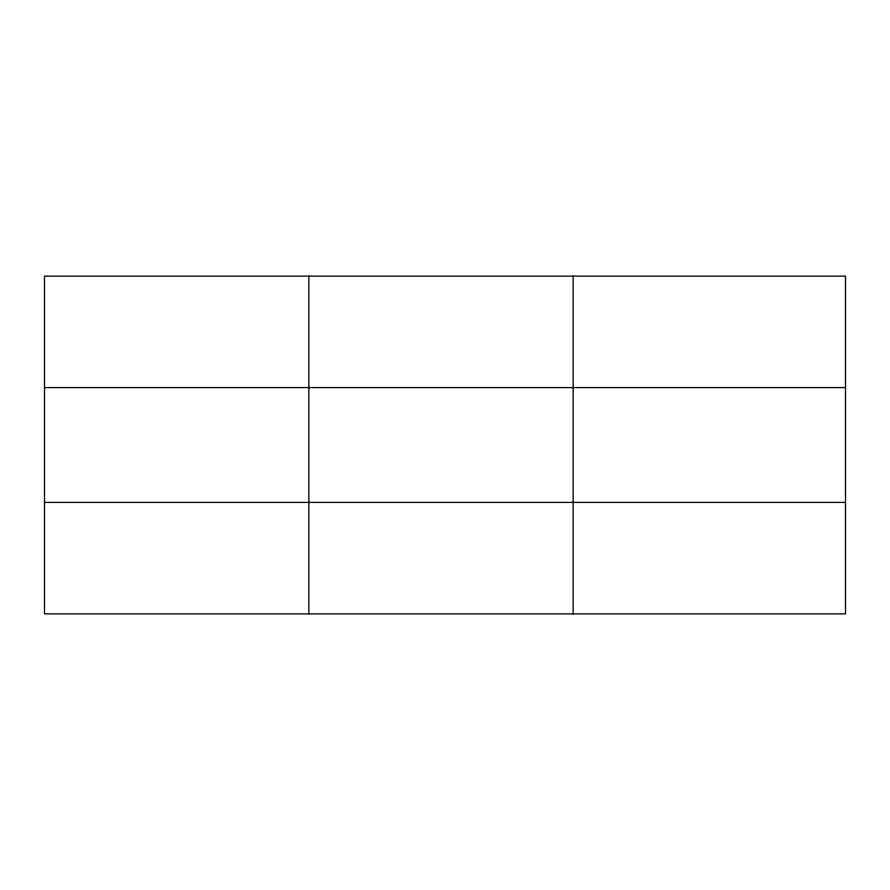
<?xml version="1.0" encoding="UTF-8"?>
<svg xmlns="http://www.w3.org/2000/svg" width="890" height="890" viewBox="0 0 890 890"><rect width="100%" height="100%" fill="white"/><g stroke="black" fill="none" stroke-linecap="round" stroke-linejoin="round"><path stroke-width="1.33" d="M308.83 613.877L308.83 276.123M573.16 613.877L573.16 276.123M845.5 387.584L845.5 276.123L44.5 276.123L44.5 613.877L845.5 613.877L845.5 387.584L44.5 387.584M44.5 502.416L845.5 502.416"/></g></svg>
